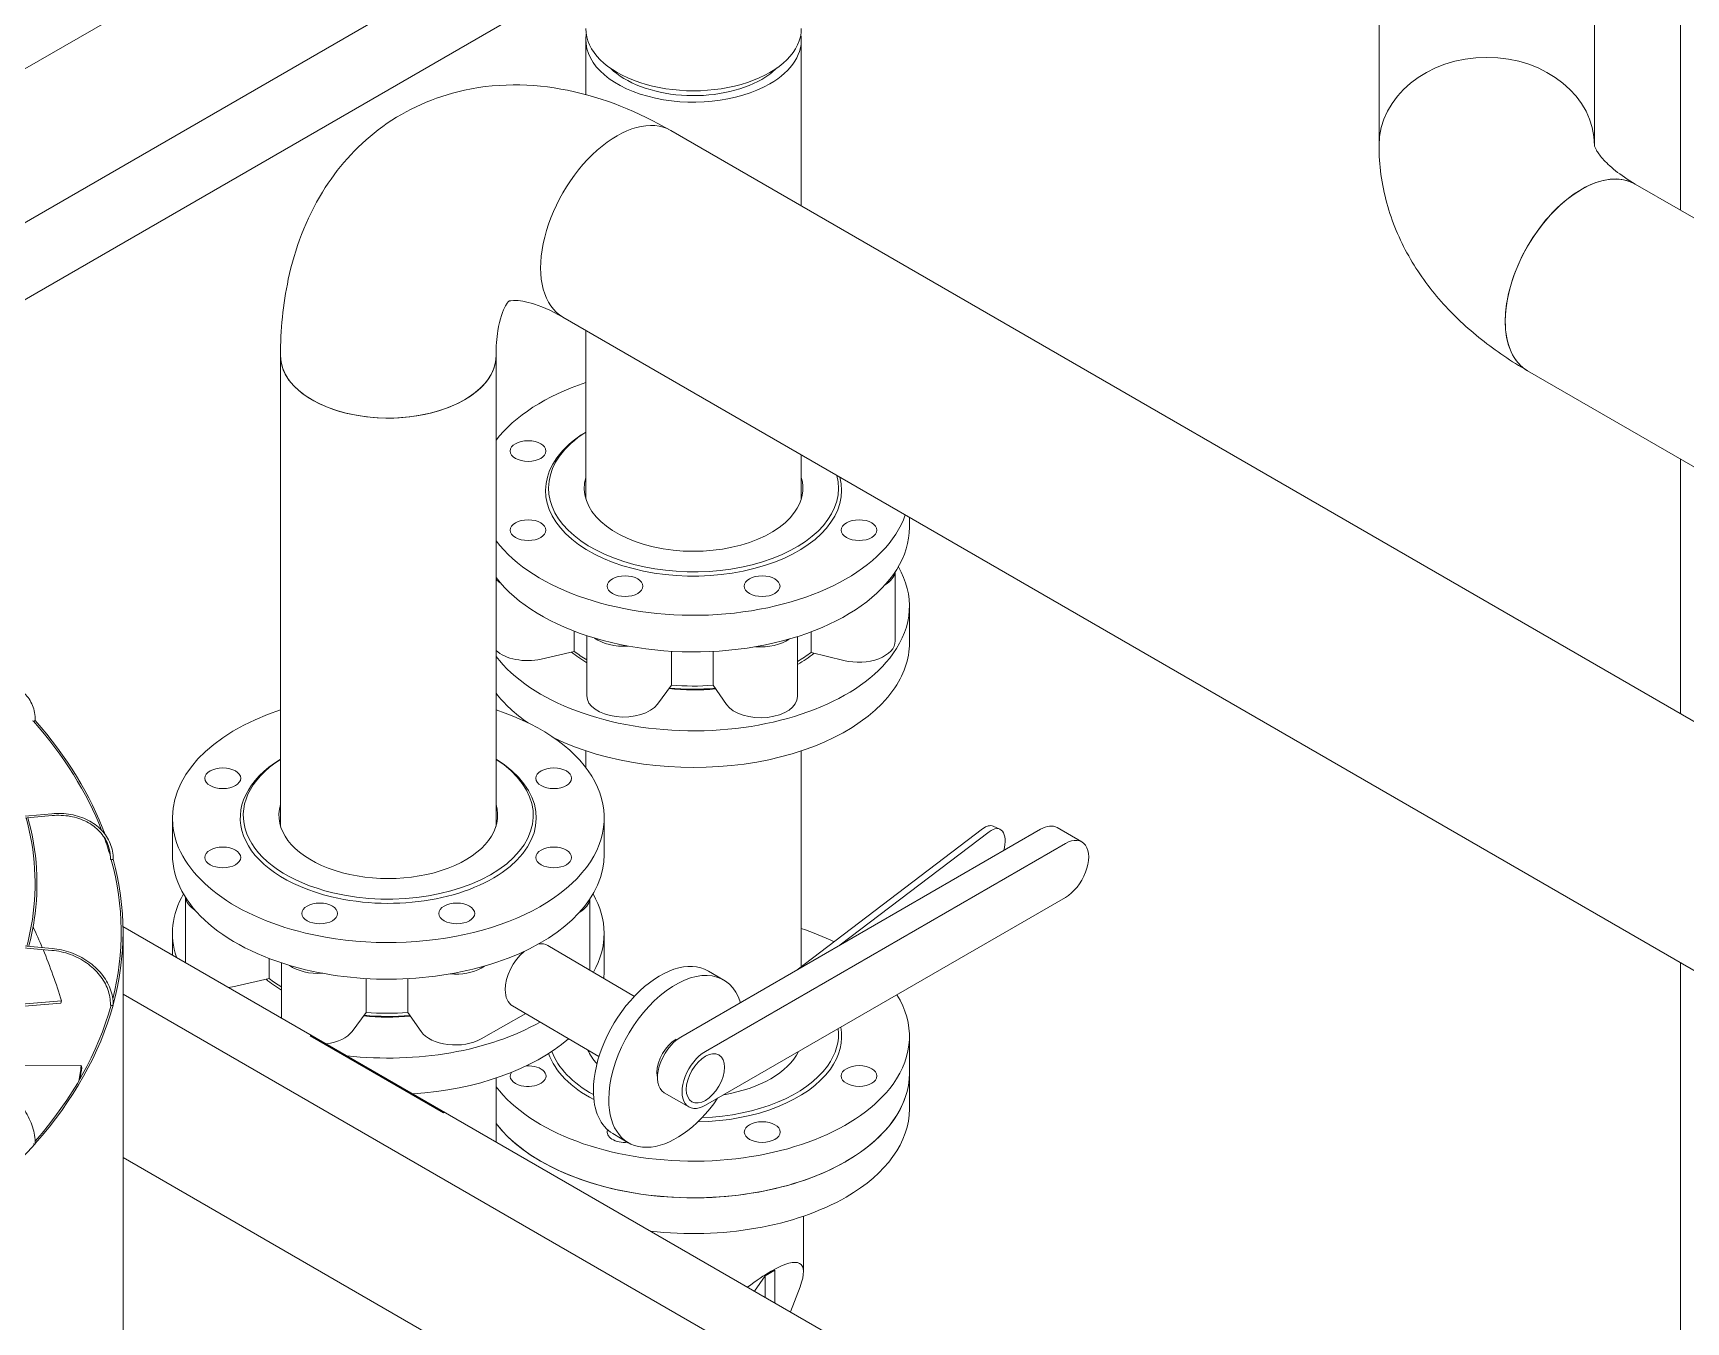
# Model space of a CAD drawing. Header units: millimetres. Extents: x -312439 to 477422, y -331570 to 212570.
# Drawn here: x 397367 to 397904, y 94209 to 94628 of the extents above; entities that cross this region are included whole.
import ezdxf

# ---------------------------------------------------------------- set-up
doc = ezdxf.new("R2010")
doc.units = ezdxf.units.MM

msp = doc.modelspace()

# ---------------------------------------------------------------- linework, layer by layer
at = {"color": 0, "linetype": 'Continuous', "lineweight": 0, "extrusion": (8.40036e-17, 0.816497, 0.57735)}
for p, q in [((397874.692, 94841.988), (397874.692, 94591.441)), ((397902.63, 94840.688), (397902.63, 94570.408)), ((397804.689, 94801.572), (397804.689, 94591.441)), ((397592.575, 94747.85), (397217.172, 94531.11)), ((397554.208, 94675.692), (397260.478, 94506.107)), ((397548.148, 94647.19), (397260.478, 94481.104)), ((397547.02, 94625.668), (397547.02, 94607.925)), ((397617.023, 94625.668), (397617.023, 94571.783)), ((399188.405, 93664.545), (397574.599, 94596.276)), ((399347.003, 93736.499), (397887.946, 94578.885)), ((399396.997, 93463.282), (397539.597, 94535.652)), ((397547.02, 94531.366), (397547.02, 94476.642)), ((397447.847, 94370.379), (397447.847, 94523.096)), ((397517.85, 94370.379), (397517.85, 94523.096)), ((399526.281, 93552.16), (397852.945, 94518.261)), ((397617.023, 94490.95), (397617.023, 94476.642)), ((397902.63, 94489.575), (397902.63, 94406.887)), ((397652.147, 94467.439), (397652.147, 94470.671)), ((397647.535, 94452.998), (397647.535, 94430.51)), ((397652.147, 94441.822), (397652.147, 94429.921)), ((397543.242, 94433.706), (397543.242, 94427.115)), ((397547.331, 94432.253), (397547.331, 94412.714)), ((397615.773, 94431.95), (397615.773, 94412.49)), ((397620.215, 94433.484), (397620.215, 94426.777)), ((397532.507, 94424.641), (397543.242, 94427.115)), ((397574.832, 94427.165), (397574.832, 94416.19)), ((397588.38, 94427.119), (397588.38, 94416.122)), ((397620.215, 94426.777), (397630.886, 94424.162)), ((397615.773, 94422.854), (397616.017, 94422.995)), ((397570.293, 94410.017), (397574.832, 94416.19)), ((397588.38, 94416.122), (397592.723, 94409.917)), ((397547.02, 94394.837), (397547.02, 94389.403)), ((397617.023, 94394.837), (397617.023, 94324.739)), ((397373.558, 94374.425), (397160.259, 94354.92)), ((397373.614, 94373.815), (397160.373, 94354.315)), ((397412.723, 94361.175), (397412.723, 94373.077)), ((397552.974, 94361.175), (397552.974, 94373.077)), ((397694.779, 94369.377), (397577.851, 94301.868)), ((397675.913, 94369.519), (397615.632, 94323.681)), ((397629.692, 94331.799), (397678.06, 94368.578)), ((397681.502, 94369.43), (397679.355, 94370.371)), ((397708.155, 94365.28), (397700.138, 94369.908)), ((397585.867, 94297.24), (397702.796, 94364.749)), ((397373.558, 94330.061), (397159.991, 94349.591)), ((397160.172, 94350.189), (397373.614, 94330.671)), ((397416.947, 94347.337), (397416.947, 94326.132)), ((397548.362, 94346.735), (397548.362, 94324.247)), ((397702.796, 94347.247), (397585.867, 94279.738)), ((397642.598, 94195.853), (397396.663, 94337.843)), ((397396.683, 94195.23), (397396.683, 94335.97)), ((397412.723, 94335.559), (397412.723, 94328.571)), ((397552.974, 94335.559), (397552.974, 94323.657)), ((397534.697, 94331.63), (397562.792, 94315.124)), ((397444.151, 94327.411), (397444.151, 94320.901)), ((397448.159, 94325.989), (397448.159, 94308.112)), ((397514.153, 94324.946), (397513.025, 94324.306)), ((397902.63, 94326.055), (397902.63, 94045.723)), ((397433.382, 94318.388), (397444.151, 94320.901)), ((397475.659, 94320.902), (397475.659, 94309.927)), ((397489.208, 94320.855), (397489.208, 94309.859)), ((397586.829, 94323.344), (397591.836, 94320.402)), ((397358.51, 94312.167), (397376.701, 94313.638)), ((397376.495, 94312.864), (397376.701, 94313.638)), ((397396.683, 94315.829), (397598.196, 94199.485)), ((397376.495, 94312.864), (397358.086, 94311.375)), ((397471.121, 94303.754), (397475.659, 94309.927)), ((397489.208, 94309.859), (397493.55, 94303.653)), ((397513.025, 94301.303), (397527.493, 94309.512)), ((397523.188, 94312.041), (397551.284, 94295.535)), ((397457.438, 94302.254), (397457.871, 94302.504)), ((397500.745, 94277.251), (397457.438, 94302.254)), ((397652.147, 94278.58), (397652.147, 94302.089)), ((397383.113, 94292.664), (397345.448, 94292.874)), ((397383.278, 94291.903), (397383.113, 94292.664)), ((397517.85, 94288.574), (397517.85, 94267.876)), ((397580.509, 94279.207), (397572.492, 94283.835)), ((397501.178, 94277.501), (397500.745, 94277.251)), ((397555.805, 94270.538), (397560.813, 94267.596)), ((397525.493, 94188.454), (397396.683, 94262.822)), ((397617.722, 94225.687), (397617.722, 94243.732)), ((397605.237, 94224.348), (397601.774, 94219.422)), ((397605.237, 94224.348), (397608.392, 94226.17)), ((397605.237, 94224.348), (397605.237, 94217.423)), ((397608.392, 94226.17), (397608.392, 94215.601)), ((397616.603, 94220.821), (397613.515, 94212.643))]:
    msp.add_line(p, q, dxfattribs=at)
at = {"color": 0, "linetype": 'Continuous', "lineweight": 0}
for centre, major_axis, ratio, start_param, end_param in [((397582.021, 94625.668), (35.002, 0), 0.5773503, 3.0501336, 5.4977871), ((397582.021, 94629.359), (-35.002, 0), 0.5773503, 0, 3.1415927), ((397582.021, 94625.668), (35.002, 0), 0.5773503, 5.4977871, 6.3746444), ((397839.691, 94591.441), (-35.002, 0), 0.8164966, 3.1415927, 6.2831853), ((397582.021, 94625.668), (-31.315, 0), 0.5773503, 0.5334835, 2.3561945), ((397582.021, 94625.668), (-31.315, 0), 0.5773503, 2.3561945, 2.6081091), ((397557.098, 94565.964), (17.501, 30.312), 0.5773503, 0, 3.1415927), ((397870.446, 94548.573), (-17.501, -30.312), 0.5773503, 3.1415927, 6.2831853), ((397870.446, 94548.573), (-17.501, -30.312), 0.5773503, 3.1415927, 5.4977871), ((397870.446, 94548.573), (-17.501, -30.312), 0.5773503, 5.4977871, 6.2831853), ((397482.849, 94523.096), (-35.002, 0), 0.5773503, 0, 2.3561945), ((397482.849, 94523.096), (35.002, 0), 0.5773503, 3.1415927, 6.2831853), ((397482.849, 94523.096), (-35.002, 0), 0.5773503, 2.3561945, 3.1415927), ((397582.021, 94479.34), (-70.126, 0), 0.5773503, 5.2349796, 5.8681124), ((397582.021, 94479.34), (-48.077, 0), 0.5773503, 5.5278263, 5.8904862), ((397582.021, 94480.14), (-47.097, 0), 0.5773503, 5.5501891, 5.8904862), ((397582.021, 94479.34), (-48.077, 0), 0.5773503, 5.8904862, 9.58446), ((397582.021, 94480.14), (-47.097, 0), 0.5773503, 5.8904862, 9.5777605), ((397582.021, 94480.14), (-35.522, 0), 0.5773503, 6.1117729, 9.0320789), ((397582.021, 94480.14), (-35.522, 0), 0.5773503, 2.7488936, 3.3130051), ((397582.021, 94479.34), (-70.126, 0), 0.5773503, 0.4150729, 2.9453997), ((397582.021, 94467.439), (-70.126, 0), 0.5773503, 0.4150729, 3.1415927), ((397582.021, 94441.822), (70.126, 0), 0.5773503, 5.8904862, 6.6050718), ((397528.075, 94454.055), (-11.956, 0), 0.5773503, 0.5448512, 0.7384428), ((397635.579, 94453.513), (11.956, 0), 0.5773503, 5.5207584, 6.1993221), ((397528.075, 94431.052), (-11.956, 0), 0.5773503, 0.5448512, 1.9505653), ((397582.021, 94441.822), (70.126, 0), 0.5773503, 3.5566656, 5.8904862), ((397582.021, 94442.622), (48.077, 0), 0.5773503, 3.74303, 3.9063613), ((397586.137, 94446.35), (-54.313, 0), 0.5773503, 0.6603703, 0.7749254), ((397559.287, 94435.717), (-11.956, 0), 0.5773503, 0.6658224, 1.6911321), ((397603.817, 94435.493), (-11.956, 0), 0.5773503, 1.4315726, 2.4605059), ((397582.021, 94443.636), (48.077, 0), 0.5773503, 5.4906313, 5.6304396), ((397582.021, 94442.622), (48.077, 0), 0.5773503, 5.4906313, 5.664995), ((397635.579, 94430.51), (11.956, 0), 0.5773503, 4.3090068, 6.2831853), ((397582.021, 94429.921), (70.126, 0), 0.5773503, 5.8904862, 6.2831853), ((397582.021, 94443.636), (48.077, 0), 0.5773503, 4.5622833, 4.8450414), ((397582.021, 94429.921), (70.126, 0), 0.5773503, 3.5566656, 3.8384405), ((397582.021, 94429.921), (70.126, 0), 0.5773503, 4.0082937, 5.8904862), ((397559.287, 94412.714), (11.956, 0), 0.5773503, 3.1415927, 5.8817615), ((397582.021, 94441.822), (-47.097, 0), 0.5773503, 1.399184, 1.7238509), ((397582.021, 94442.622), (48.077, 0), 0.5773503, 4.5475806, 4.8591385), ((397603.817, 94412.49), (11.956, 0), 0.5773503, 3.5236087, 6.2831853), ((397367.857, 94404.725), (-0.306, 0), 0.5773503, 1.5184711, 3.1415927), ((397482.849, 94373.077), (-70.126, 0), 0.5773503, 5.2349796, 7.4612826), ((397482.849, 94373.077), (-70.126, 0), 0.5773503, 1.1780972, 4.1897984), ((397367.584, 94404.645), (-0.306, 0.005), 0.5715189, 0.4809344, 2.0517307), ((397134.457, 94335.97), (-261.613, 0), 0.5773503, 3.3623861, 3.6122993), ((397134.457, 94335.97), (-262.225, 0), 0.5773503, 3.3525846, 3.6125039), ((397482.849, 94373.077), (48.077, 0), 0.5773503, 2.3862337, 4.3196899), ((397482.849, 94373.877), (47.097, 0), 0.5773503, 2.4085964, 4.3196899), ((397482.849, 94373.077), (48.077, 0), 0.5773503, 4.3196899, 7.0385443), ((397482.849, 94373.877), (47.097, 0), 0.5773503, 4.3196899, 7.0161816), ((397482.849, 94373.877), (-35.522, 0), 0.5773503, 6.1117729, 9.5961904), ((397675.913, 94362.518), (3.442, 7.853), 0.493747, 0, 0.7260513), ((397678.06, 94361.577), (-3.442, -7.853), 0.493747, 1.8967117, 3.867644), ((397694.779, 94360.626), (5.359, 9.282), 0.5773503, 0, 0.7853982), ((397702.796, 94355.998), (5.359, 9.282), 0.5773503, 3.9269908, 7.0685835), ((397134.457, 94335.97), (-261.613, 0), 0.5773503, 3.3053341, 3.3466211), ((397392.892, 94359.675), (-0.306, 0.006), 0.5752952, 0, 0.1678974), ((397392.892, 94359.675), (-0.306, 0.006), 0.5752952, 0.1678974, 1.7386937), ((397134.457, 94335.97), (-261.613, 0), 0.5773503, 2.9976529, 3.2980059), ((397393.195, 94359.702), (-0.306, 0), 0.5773503, 1.2043118, 3.1415927), ((397134.457, 94335.97), (-262.225, 0), 0.5773503, 2.9856485, 3.2984345), ((397482.849, 94361.175), (70.126, 0), 0.5773503, 3.1415927, 4.3196899), ((397482.849, 94361.175), (70.126, 0), 0.5773503, 4.3196899, 6.2831853), ((397482.849, 94335.559), (70.126, 0), 0.5773503, 2.8197062, 3.3337839), ((397428.903, 94347.791), (-11.956, 0), 0.5773503, 0.0732724, 0.7384428), ((397536.406, 94347.25), (11.956, 0), 0.5773503, 5.5207584, 6.1993221), ((397482.849, 94335.559), (70.126, 0), 0.5773503, 5.9663224, 6.6050718), ((397134.663, 94294.062), (244.29, -64.884), 0.7560981, 0.5274276, 0.562586), ((397582.021, 94302.089), (70.126, 0), 0.5773503, 0.8621325, 1.0482057), ((397134.663, 94294.062), (244.29, -64.884), 0.7560981, 0.4379774, 0.5241031), ((397528.943, 94321.836), (-5.754, -9.795), 0.5823607, 4.1795287, 5.5021835), ((397528.943, 94321.836), (-5.754, -9.795), 0.5823607, 3.1415927, 3.586202), ((397460.115, 94329.454), (-11.956, 0), 0.5773503, 0.6658224, 1.6911321), ((397504.644, 94329.229), (-11.956, 0), 0.5773503, 1.4315616, 2.347478), ((397536.406, 94324.247), (11.956, 0), 0.5773503, 6.1937081, 6.2831853), ((397571.317, 94296.941), (-15.512, -26.403), 0.5823607, 3.1415927, 5.5021835), ((397576.324, 94293.999), (-15.512, -26.403), 0.5823607, 2.6525624, 5.5021835), ((397482.849, 94336.359), (48.077, 0), 0.5773503, 3.74208, 3.9063613), ((397482.849, 94337.372), (-48.077, 0), 0.5773503, 0.6352925, 0.7647687), ((397482.849, 94323.657), (-70.126, 0), 0.5773503, 3.0754812, 3.1415927), ((397428.903, 94324.789), (-11.956, 0), 0.5773503, 1.750345, 1.9547707), ((397528.943, 94321.836), (-5.754, -9.795), 0.5823607, 5.5021835, 6.2831853), ((397582.021, 94302.089), (70.126, 0), 0.5773503, 5.8912452, 6.6250468), ((397134.457, 94335.97), (-261.613, 0), 0.5773503, 2.6753447, 2.9836943), ((397134.457, 94335.97), (-262.225, 0), 0.5773503, 2.6707914, 2.9843582), ((397392.892, 94312.391), (-0.306, 0.006), 0.5792658, 0, 1.4246091), ((397393.195, 94312.363), (-0.306, 0), 0.5773503, 0.8901525, 3.1415927), ((397482.849, 94335.559), (47.097, 0), 0.5773503, 4.5407766, 4.8654435), ((397482.849, 94336.359), (48.077, 0), 0.5773503, 4.5475806, 4.8591385), ((397482.849, 94337.372), (48.077, 0), 0.5773503, 4.5622833, 4.8450414), ((397460.115, 94306.451), (11.956, 0), 0.5773503, 4.9309603, 5.8817615), ((397482.849, 94335.559), (70.126, 0), 0.5773503, 4.5201978, 5.4922256), ((397504.644, 94306.226), (11.956, 0), 0.5773503, 3.5235985, 5.4890707), ((397582.021, 94302.889), (47.097, 0), 0.5773503, 5.8912452, 6.3480738), ((397582.021, 94302.089), (48.077, 0), 0.5773503, 5.8912452, 6.3922497), ((397482.849, 94323.657), (-70.126, 0), 0.5773503, 1.6858041, 2.5582302), ((397582.021, 94302.889), (35.522, 0), 0.5773503, 3.3996418, 3.6294453), ((397577.851, 94293.117), (-5.359, -9.282), 0.5773503, 3.9269908, 6.2831853), ((397576.324, 94293.999), (-4.387, -7.599), 0.5773503, 3.9269908, 5.4977871), ((397134.293, 94294.048), (247.048, 53.431), 0.7719474, 5.9775334, 6.0030301), ((397528.284, 94289.21), (5.818, 0), 0.5773503, 4.3204489, 7.9471293), ((397582.021, 94302.089), (48.077, 0), 0.5773503, 3.3429857, 3.973456), ((397582.021, 94302.889), (47.097, 0), 0.5773503, 3.3516378, 3.9504181), ((397585.867, 94288.489), (-5.359, -9.282), 0.5773503, 3.9269908, 7.0685835), ((397582.021, 94302.889), (47.097, 0), 0.5773503, 4.7710181, 5.8912452), ((397582.021, 94302.889), (35.522, 0), 0.5773503, 4.9919332, 6.0036411), ((397134.457, 94293.287), (247.048, 53.431), 0.7719474, 5.9850347, 6.0030301), ((397582.021, 94302.089), (70.126, 0), 0.5773503, 3.5566656, 5.8912452), ((397528.284, 94289.21), (5.818, 0), 0.5773503, 2.7793183, 4.3204489), ((397576.324, 94293.999), (-4.387, -7.599), 0.5773503, 5.4977871, 5.7209135), ((397582.021, 94302.089), (48.077, 0), 0.5773503, 4.7407206, 5.8912452), ((397582.021, 94290.187), (-70.126, 0), 0.5773503, 2.3561945, 3.1415927), ((397582.021, 94290.187), (70.126, 0), 0.5773503, 5.8912452, 6.2831853), ((397571.317, 94296.941), (-15.512, -26.403), 0.5823607, 5.5021835, 6.2831853), ((397576.324, 94293.999), (-15.512, -26.403), 0.5823607, 5.5021835, 7.7405636), ((397582.021, 94278.58), (-70.126, 0), 0.5773503, 2.3561945, 3.1415927), ((397582.021, 94290.187), (70.126, 0), 0.5773503, 3.5566656, 5.8912452), ((397582.021, 94290.187), (-70.126, 0), 0.5773503, 0.4150729, 2.3561945), ((397559.796, 94271.044), (5.818, 0), 0.5773503, 2.9230359, 4.85187), ((397134.457, 94335.97), (-262.225, 0), 0.5773503, 2.0421116, 2.6702774), ((397367.857, 94267.341), (-0.306, 0), 0.5773503, 0.5759933, 3.1415927), ((397582.021, 94278.58), (-70.126, 0), 0.5773503, 1.3698582, 2.3561945), ((397582.021, 94189.987), (34.861, 38.113), 0.2019062, 5.8149504, 6.8513241), ((397582.021, 94189.987), (34.861, 38.113), 0.2019062, 0.5681388, 0.8392024)]:
    msp.add_ellipse(centre, major_axis=major_axis, ratio=ratio, start_param=start_param, end_param=end_param, dxfattribs=at)
for centre, major_axis in [((397528.267, 94492.195), (5.818, 0)), ((397528.267, 94466.485), (5.818, 0)), ((397635.775, 94466.485), (-5.818, 0)), ((397559.756, 94448.305), (5.818, 0)), ((397604.287, 94448.305), (-5.818, 0)), ((397429.095, 94385.932), (5.818, 0)), ((397536.603, 94385.932), (-5.818, 0)), ((397429.095, 94360.222), (5.818, 0)), ((397536.603, 94360.222), (-5.818, 0)), ((397460.583, 94342.042), (5.818, 0)), ((397505.114, 94342.042), (-5.818, 0)), ((397585.867, 94288.489), (-4.387, -7.599)), ((397635.792, 94289.257), (-5.818, 0)), ((397604.328, 94271.064), (-5.818, 0))]:
    msp.add_ellipse(centre, major_axis=major_axis, ratio=0.5773503, dxfattribs=at)
for points, knots in [([(397574.599, 94596.276), (397564.075, 94602.352), (397552.891, 94606.936), (397529.549, 94611.655), (397517.303, 94611.823), (397496.173, 94606.552), (397487.252, 94602.319), (397472.287, 94590.902), (397466.181, 94583.92), (397456.08, 94567.48), (397452.509, 94557.843), (397448.633, 94539.831), (397447.847, 94531.51), (397447.847, 94523.096)], [4.712389, 4.712389, 4.712389, 4.712389, 5.0265482, 5.0265482, 5.3337838, 5.3337838, 5.5720061, 5.5720061, 5.8007641, 5.8007641, 6.0656552, 6.0656552, 6.2831853, 6.2831853, 6.2831853, 6.2831853]), ([(397804.689, 94591.441), (397804.689, 94585.093), (397805.568, 94578.751), (397808.89, 94566.644), (397811.321, 94560.882), (397817.333, 94550.199), (397820.909, 94545.272), (397828.875, 94536.244), (397833.267, 94532.14), (397842.67, 94524.668), (397847.683, 94521.299), (397852.945, 94518.261)], [0.78539816, 0.78539816, 0.78539816, 0.78539816, 0.9424778, 0.9424778, 1.09955743, 1.09955743, 1.25663706, 1.25663706, 1.41371669, 1.41371669, 1.57079633, 1.57079633, 1.57079633, 1.57079633]), ([(397874.692, 94591.441), (397874.692, 94591.441), (397874.678, 94591.434), (397874.797, 94591), (397874.941, 94590.57), (397875.724, 94589.177), (397876.37, 94588.222), (397878.387, 94585.935), (397879.758, 94584.61), (397883.282, 94581.81), (397885.433, 94580.336), (397887.946, 94578.885)], [0.78539816, 0.78539816, 0.78539816, 0.78539816, 0.9424778, 0.9424778, 1.09955743, 1.09955743, 1.25663706, 1.25663706, 1.41371669, 1.41371669, 1.57079633, 1.57079633, 1.57079633, 1.57079633]), ([(397539.597, 94535.652), (397535.644, 94537.934), (397532.093, 94539.397), (397526.563, 94540.979), (397524.597, 94541.118), (397522.081, 94541.018), (397522.1, 94540.855), (397522.093, 94540.85), (397521.786, 94540.811), (397520.153, 94537.906), (397519.079, 94535.229), (397518.075, 94528.897), (397517.85, 94526.166), (397517.85, 94523.096)], [4.712389, 4.712389, 4.712389, 4.712389, 4.9595155, 4.9595155, 5.2034027, 5.2034027, 5.5133281, 5.5133281, 5.8274873, 5.8274873, 6.1170148, 6.1170148, 6.2831853, 6.2831853, 6.2831853, 6.2831853]), ([(397368.163, 94404.725), (397368.163, 94406.457), (397367.864, 94408.107), (397366.688, 94411.077), (397365.812, 94412.396), (397363.571, 94414.563), (397362.208, 94415.411), (397359.136, 94416.552), (397357.429, 94416.846), (397353.841, 94416.859), (397351.96, 94416.578), (397350.081, 94416.025)], [4.712389, 4.712389, 4.712389, 4.712389, 5.0265482, 5.0265482, 5.3407075, 5.3407075, 5.6548668, 5.6548668, 5.969026, 5.969026, 6.2831853, 6.2831853, 6.2831853, 6.2831853]), ([(397365.447, 94331.418), (397366.202, 94334.274), (397366.798, 94337.144), (397368.9, 94351.022), (397368.21, 94362.138), (397365.184, 94373.044)], [3.77541609, 3.77541609, 3.77541609, 3.77541609, 3.83978539, 3.83978539, 4.08585643, 4.08585643, 4.08585643, 4.08585643]), ([(397366.065, 94331.362), (397366.819, 94334.224), (397367.414, 94337.102), (397369.511, 94351.018), (397368.822, 94362.168), (397365.804, 94373.1)], [3.77616248, 3.77616248, 3.77616248, 3.77616248, 3.84020832, 3.84020832, 4.08505688, 4.08505688, 4.08505688, 4.08505688]), ([(397393.501, 94359.702), (397393.501, 94361.439), (397393.168, 94363.146), (397391.869, 94366.333), (397390.903, 94367.81), (397388.439, 94370.389), (397386.94, 94371.49), (397383.561, 94373.211), (397381.68, 94373.831), (397377.718, 94374.533), (397375.637, 94374.615), (397373.558, 94374.425)], [4.712389, 4.712389, 4.712389, 4.712389, 5.0265482, 5.0265482, 5.3407075, 5.3407075, 5.6548668, 5.6548668, 5.969026, 5.969026, 6.2831853, 6.2831853, 6.2831853, 6.2831853]), ([(397373.614, 94373.815), (397375.629, 94373.999), (397377.643, 94373.917), (397381.467, 94373.228), (397383.276, 94372.623), (397386.507, 94370.952), (397387.929, 94369.887), (397390.248, 94367.408), (397391.145, 94365.995), (397392.329, 94362.956), (397392.617, 94361.332), (397392.586, 94359.681)], [6.2831853, 6.2831853, 6.2831853, 6.2831853, 6.6004533, 6.6004533, 6.9177214, 6.9177214, 7.2349894, 7.2349894, 7.5522575, 7.5522575, 7.8695255, 7.8695255, 7.8695255, 7.8695255]), ([(397373.558, 94330.061), (397375.573, 94329.877), (397377.59, 94329.426), (397381.421, 94328.036), (397383.235, 94327.097), (397386.478, 94324.827), (397387.907, 94323.496), (397390.238, 94320.578), (397391.14, 94318.991), (397392.329, 94315.723), (397392.617, 94314.042), (397392.586, 94312.396)], [0, 0, 0, 0, 0.317268, 0.317268, 0.6345361, 0.6345361, 0.9518041, 0.9518041, 1.2690722, 1.2690722, 1.5863402, 1.5863402, 1.5863402, 1.5863402]), ([(397393.501, 94312.363), (397393.501, 94314.099), (397393.168, 94315.864), (397391.874, 94319.274), (397390.914, 94320.919), (397388.461, 94323.934), (397386.97, 94325.303), (397383.602, 94327.634), (397381.726, 94328.595), (397377.772, 94330.019), (397375.693, 94330.481), (397373.614, 94330.671)], [4.712389, 4.712389, 4.712389, 4.712389, 5.0265482, 5.0265482, 5.3407075, 5.3407075, 5.6548668, 5.6548668, 5.969026, 5.969026, 6.2831853, 6.2831853, 6.2831853, 6.2831853]), ([(397368.163, 94267.341), (397368.163, 94269.073), (397367.864, 94270.888), (397366.702, 94274.508), (397365.839, 94276.314), (397363.634, 94279.743), (397362.293, 94281.366), (397359.262, 94284.276), (397357.572, 94285.562), (397354.007, 94287.672), (397352.132, 94288.496), (397350.254, 94289.048)], [4.712389, 4.712389, 4.712389, 4.712389, 5.0265482, 5.0265482, 5.3407075, 5.3407075, 5.6548668, 5.6548668, 5.969026, 5.969026, 6.2831853, 6.2831853, 6.2831853, 6.2831853])]:
    msp.add_open_spline(points, degree=3, knots=knots, dxfattribs=at)

doc.saveas('drawing.dxf')
